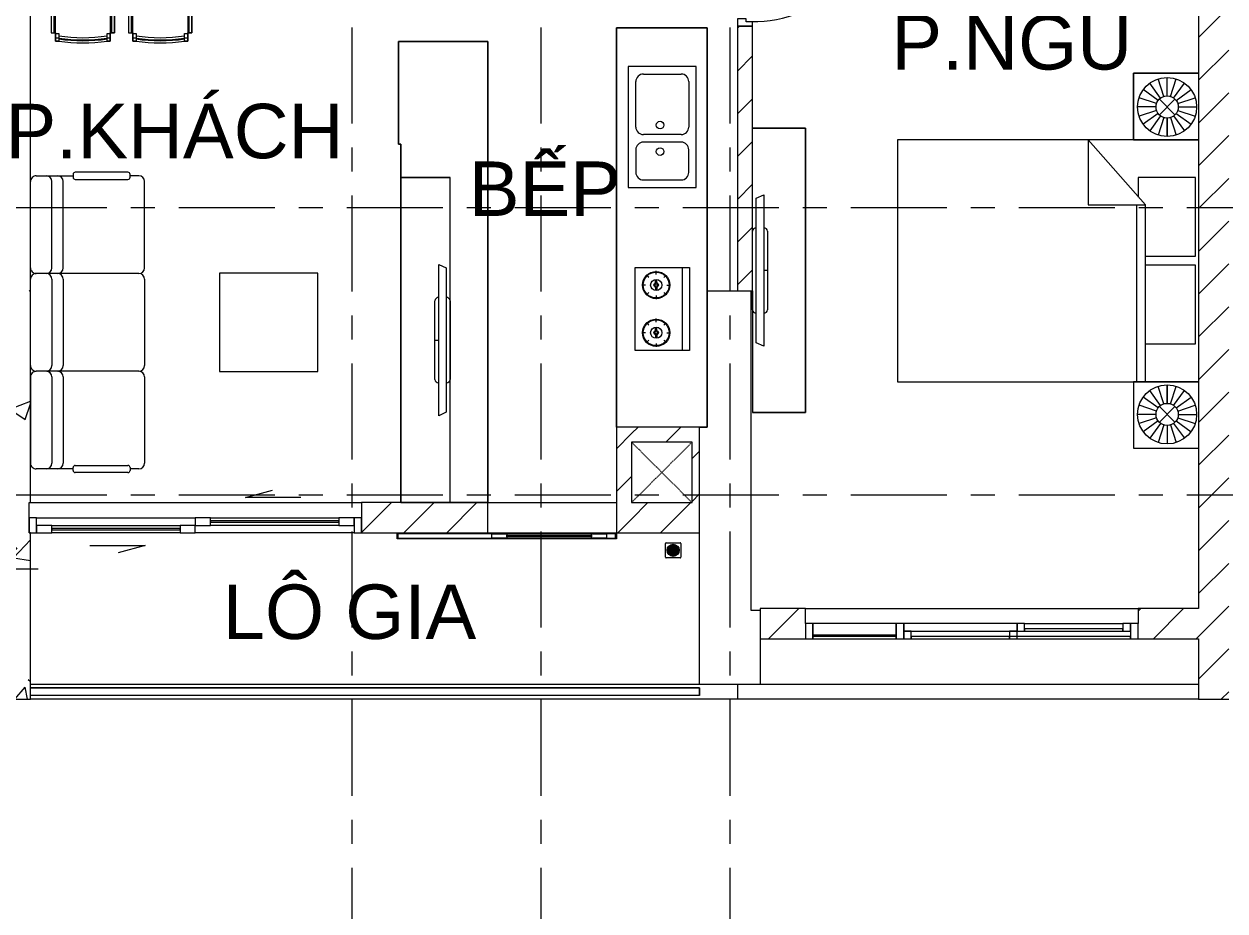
# Model space of a CAD drawing. Header units: millimetres. Extents: x -20144 to 117103, y -11426 to 48263.
# Drawn here: x 5783 to 13725, y 22200 to 28065 of the extents above; entities that cross this region are included whole.
import ezdxf

# ---------------------------------------------------------------- set-up
doc = ezdxf.new("R2010")
doc.units = ezdxf.units.MM
for name, pattern in [('Dash', [6.35, 3.175, -3.175]), ('Dash_2_', [6.35, 3.175, -3.175]), ('Grid Line', [22.225, 12.7, -3.175, 3.175, -3.175])]:
    doc.linetypes.add(name, pattern=pattern)
for name, color, linetype, lineweight in [('A-DETL-GENF', 31, 'Continuous', 5), ('A-DETL-GENF-HDLN', 161, 'Dash_2_', 5), ('CHU', 181, 'Continuous', 5), ('CUA', 31, 'Continuous', 9), ('DIM', 1, 'Continuous', 5), ('HATCH-TUONG', 152, 'Continuous', 9), ('NET THAY 1', 41, 'Continuous', 5), ('NET-CAT', 3, 'Continuous', 9), ('NET-THAY', 2, 'Continuous', 15), ('THIET BI', 44, 'Continuous', 5), ('THIET-BI', 44, 'Continuous', 5), ('TRUC', 225, 'Continuous', 5)]:
    doc.layers.add(name, color=color, linetype=linetype, lineweight=lineweight)
doc.styles.add('Arial_4', font='arial.ttf', dxfattribs={"height": 360})
doc.styles.add('TA1', font='arial.ttf')
doc.dimstyles.new('D_200_KTx2', dxfattribs={"dimtxt": 400, "dimasz": 300, "dimexe": 300, "dimexo": 300, "dimgap": 160, "dimtad": 1, "dimdec": 0, "dimzin": 9, "dimtxsty": 'TA1', "dimblk": 'ARCHTICK', "dimcen": 1, "dimdle": 300, "dimclrd": 256, "dimclre": 256, "dimclrt": 7, "dimadec": 0, "dimazin": 0, "dimtfac": 1, "dimtdec": 0, "dimtix": 1, "dimtmove": 1, "dimatfit": 3, "dimldrblk": 'ARCHTICK', "dimfxl": 1, "dimtolj": 1, "dimtzin": 0, "dimlwd": -1, "dimlwe": -1, "dimarcsym": 0})
pattern_1 = [(45, (0, 0), (-141.4214, 141.4214), [])]

# ---------------------------------------------------------------- blocks, each defined once
blk = doc.blocks.new('_ArchTick')
at = {"color": 0, "const_width": 0.15}
blk.add_lwpolyline([(-0.5, -0.5), (0.5, 0.5)], dxfattribs=at)
blk = doc.blocks.new('*D623')
at = {"layer": 'Defpoints', "color": 0, "transparency": 16777216}
for p in [(4425.7, 25305.1), (5575.4, 25305.1), (5575.4, 24462.9)]:
    blk.add_point(p, dxfattribs=at)
at = {"layer": 'DIM', "transparency": 16777216}
for p, q in [((4425.7, 25005.1), (4425.7, 24162.9)), ((5575.4, 25005.1), (5575.4, 24162.9)), ((4425.7, 24462.9), (4125.7, 24462.9)), ((4425.7, 24462.9), (5575.4, 24462.9)), ((5575.4, 24462.9), (5875.4, 24462.9))]:
    blk.add_line(p, q, dxfattribs=at)
at = {"layer": 'DIM', "transparency": 16777216, "xscale": 300, "yscale": 300, "zscale": 300}
blk.add_blockref('_ArchTick', (4425.7, 24462.9), dxfattribs=at)
at = {"layer": 'DIM', "transparency": 16777216, "xscale": 300, "yscale": 300, "zscale": 300, "rotation": 180}
blk.add_blockref('_ArchTick', (5575.4, 24462.9), dxfattribs=at)
at = {"layer": 'DIM', "color": 7, "transparency": 16777216, "insert": (5000.5, 24827.1), "char_height": 400, "attachment_point": 5, "style": 'TA1'}
blk.add_mtext('\\A1;1150', dxfattribs=at)
blk = doc.blocks.new('CUA PHONG NGU - Type 1-60190-MẶT BẰNG TẦNG 5 ĐẾN TẦNG 22')
at = {"layer": 'CUA'}
for p, q in [((-317.5, 890.3), (-277.5, 890.3)), ((-317.5, 52.3), (-317.5, 890.3)), ((-277.5, 890.3), (-277.5, 52.3)), ((-318.5, 52.3), (-348.5, 52.3)), ((-348.5, 52.3), (-348.5, -47.7)), ((-318.5, 11.3), (-318.5, 52.3)), ((-298.5, 11.3), (-318.5, 11.3)), ((-277.5, 52.3), (-317.5, 52.3)), ((-298.5, -47.7), (-298.5, 11.3)), ((521.5, 11.3), (501.5, 11.3)), ((501.5, 11.3), (501.5, -47.7)), ((551.5, 52.3), (521.5, 52.3)), ((521.5, 52.3), (521.5, 11.3)), ((551.5, -47.7), (551.5, 52.3)), ((-348.5, -47.7), (-298.5, -47.7)), ((501.5, -47.7), (551.5, -47.7))]:
    blk.add_line(p, q, dxfattribs=at)
blk.add_arc((-317.5, 52.3), 838, 359.5, 90, dxfattribs=at)
blk = doc.blocks.new('CUA LO GIA _LUA_ - CUA LO GIA _LUA_-78615-MẶT BẰNG TẦNG 5 ĐẾN TẦNG 22')
at = {"layer": 'CUA'}
for p, q in [((332.4, 183.9), (511.1, 231.8)), ((697.4, 183.9), (332.4, 183.9)), ((-1050, 100), (-1100, 100)), ((-1100, 100), (-1100, 0)), ((-1050, 0), (-1050, 100)), ((-1050, 100), (0, 100)), ((100, 100), (0, 100)), ((0, 100), (0, 50)), ((100, 50), (100, 100)), ((100, 100), (950, 100)), ((950, 80), (100, 80)), ((100, 80), (100, 70)), ((1050, 100), (950, 100)), ((950, 100), (950, 50)), ((950, 70), (950, 80)), ((1050, 50), (1050, 100)), ((1100, 100), (1050, 100)), ((1050, 100), (1050, 0)), ((1100, 0), (1100, 100)), ((-950, 50), (-1050, 50)), ((-1050, 50), (-1050, 0)), ((-950, 0), (-950, 50)), ((-950, 50), (-100, 50)), ((-100, 30), (-950, 30)), ((-950, 30), (-950, 20)), ((-950, 20), (-100, 20)), ((0, 50), (-100, 50)), ((-100, 50), (-100, 0)), ((-100, 20), (-100, 30)), ((0, 0), (0, 50)), ((0, 50), (100, 50)), ((100, 70), (950, 70)), ((950, 50), (100, 50)), ((950, 50), (1050, 50)), ((-1100, 0), (-1050, 0)), ((-1050, 0), (-950, 0)), ((-100, 0), (-950, 0)), ((-100, 0), (0, 0)), ((1050, 0), (0, 0)), ((1050, 0), (1100, 0)), ((-697.4, -133.9), (-332.4, -133.9)), ((-332.4, -133.9), (-511.1, -181.8))]:
    blk.add_line(p, q, dxfattribs=at)
blk = doc.blocks.new('CUA SAN PHOI LUA - CUA SAN PHOI LUA 2-216031-MẶT BẰNG TẦNG 5 ĐẾN TẦNG 22')
at = {"layer": 'CUA'}
for p, q in [((-425, 140), (-385, 140)), ((-425, 100), (-425, 140)), ((-385, 100), (-425, 100)), ((-420, 135), (-420, 105)), ((-385, 135), (-420, 135)), ((-420, 105), (-385, 105)), ((-385, 140), (-385, 135)), ((-385, 140), (985, 140)), ((-360, 135), (-385, 135)), ((-385, 105), (-385, 100)), ((-385, 105), (-360, 105)), ((425, 100), (-385, 100)), ((-360, 135), (-260, 135)), ((-360, 105), (-360, 135)), ((-260, 105), (-360, 105)), ((-260, 135), (-260, 105)), ((300, 135), (-260, 135)), ((-260, 125), (300, 125)), ((-260, 115), (-260, 125)), ((300, 115), (-260, 115)), ((-260, 105), (300, 105)), ((300, 135), (400, 135)), ((300, 105), (300, 135)), ((300, 125), (300, 115)), ((400, 105), (300, 105)), ((400, 135), (400, 105)), ((985, 135), (400, 135)), ((400, 105), (985, 105)), ((985, 140), (1025, 140)), ((985, 135), (985, 140)), ((1020, 135), (985, 135)), ((985, 105), (1020, 105)), ((985, 100), (985, 105)), ((1025, 100), (985, 100)), ((1020, 105), (1020, 135)), ((1025, 140), (1025, 100))]:
    blk.add_line(p, q, dxfattribs=at)
blk = doc.blocks.new('X-PHONG NGU 2 - X-PHONG NGU 2_Recovery_ 3-60238-MẶT BẰNG TẦNG 5 ĐẾN TẦNG 22')
at = {"layer": 'CUA'}
for p, q in [((-1050, 0), (-1100, 0)), ((-1100, 0), (-1100, -100)), ((-500, 0), (-1050, 0)), ((-1050, 0), (-1050, -75)), ((-1050, -100), (-1050, 0)), ((-500, -75), (-500, 0)), ((-450, 0), (-500, 0)), ((-500, 0), (-500, -100)), ((300, 0), (-450, 0)), ((-450, 0), (-450, -50)), ((-450, -100), (-450, 0)), ((300, -50), (300, 0)), ((350, 0), (300, 0)), ((300, 0), (300, -50)), ((350, -50), (350, 0)), ((350, 0), (1000, 0)), ((1050, 0), (1000, 0)), ((1000, 0), (1000, -50)), ((1100, 0), (1050, 0)), ((1050, 0), (1050, -100)), ((1050, -50), (1050, 0)), ((1100, -100), (1100, 0)), ((-1050, -75), (-500, -75)), ((-450, -50), (300, -50)), ((-400, -50), (-450, -50)), ((-450, -50), (-450, -100)), ((-400, -100), (-400, -50)), ((300, -50), (250, -50)), ((250, -50), (250, -100)), ((300, -50), (350, -50)), ((300, -100), (300, -50)), ((1000, -35), (350, -35)), ((350, -35), (350, -50)), ((350, -50), (1000, -50)), ((1000, -50), (1000, -35)), ((1000, -50), (1050, -50)), ((-1100, -100), (-1050, -100)), ((-500, -85), (-1050, -85)), ((-1050, -85), (-1050, -100)), ((-1050, -100), (-500, -100)), ((-500, -100), (-500, -85)), ((-500, -100), (-450, -100)), ((-450, -100), (-400, -100)), ((250, -85), (-400, -85)), ((-400, -85), (-400, -100)), ((-400, -100), (250, -100)), ((1050, -85), (250, -85)), ((250, -85), (250, -100)), ((250, -100), (250, -85)), ((250, -100), (1050, -100)), ((250, -100), (300, -100)), ((1050, -100), (1050, -85)), ((1050, -100), (1100, -100))]:
    blk.add_line(p, q, dxfattribs=at)
blk = doc.blocks.new('X-BAN AN 4 GHE - X-BAN AN 4 GHE-5811-MẶT BẰNG TẦNG 5 ĐẾN TẦNG 22')
at = {"layer": 'THIET BI', "lineweight": 9}
for p, q in [((165.2, 318.5), (136.9, 318.5)), ((136.9, 318.5), (136.9, 10)), ((136.9, 318.5), (155.8, 318.5)), ((136.9, 10), (136.9, 318.5)), ((155.8, 318.5), (155.8, 10)), ((187, 372.7), (165.2, 372.7)), ((165.2, 372.7), (165.2, 318.5)), ((165.2, 372.7), (165.2, 10)), ((187, 372.7), (165.2, 372.7)), ((165.2, 350.9), (187, 350.9)), ((165.2, 321.9), (187, 321.9)), ((187, 337.9), (187, 372.7)), ((187, 321.9), (187, 337.9)), ((527.9, 372.7), (506.1, 372.7)), ((506.1, 372.7), (506.1, 337.9)), ((527.9, 372.7), (506.1, 372.7)), ((506.1, 350.9), (527.9, 350.9)), ((506.1, 337.9), (506.1, 321.9)), ((506.1, 321.9), (527.9, 321.9)), ((527.9, 318.5), (527.9, 372.7)), ((527.9, 10), (527.9, 372.7)), ((556.2, 318.5), (527.9, 318.5)), ((537.3, 318.5), (537.3, 10)), ((556.2, 318.5), (537.3, 318.5)), ((556.2, 10), (556.2, 318.5)), ((556.2, 10), (556.2, 318.5)), ((648.5, 318.5), (648.5, 10)), ((676.8, 318.5), (648.5, 318.5)), ((648.5, 318.5), (667.4, 318.5)), ((648.5, 10), (648.5, 318.5)), ((667.4, 318.5), (667.4, 10)), ((698.6, 372.7), (676.8, 372.7)), ((676.8, 372.7), (676.8, 318.5)), ((676.8, 372.7), (676.8, 10)), ((698.6, 372.7), (676.8, 372.7)), ((676.8, 350.9), (698.6, 350.9)), ((676.8, 321.9), (698.6, 321.9)), ((698.6, 337.9), (698.6, 372.7)), ((698.6, 321.9), (698.6, 337.9)), ((1039.5, 372.7), (1017.7, 372.7)), ((1017.7, 372.7), (1017.7, 337.9)), ((1039.5, 372.7), (1017.7, 372.7)), ((1017.7, 350.9), (1039.5, 350.9)), ((1017.7, 337.9), (1017.7, 321.9)), ((1017.7, 321.9), (1039.5, 321.9)), ((1039.5, 318.5), (1039.5, 372.7)), ((1039.5, 10), (1039.5, 372.7)), ((1067.8, 318.5), (1039.5, 318.5)), ((1048.9, 318.5), (1048.9, 10)), ((1067.8, 318.5), (1048.9, 318.5)), ((1067.8, 10), (1067.8, 318.5)), ((1067.8, 10), (1067.8, 318.5)), ((1200, 0), (0, 0)), ((0, 0), (0, -850)), ((0, -850), (0, 0)), ((0, 0), (1200, 0)), ((136.9, 10), (556.2, 10)), ((155.8, 10), (136.9, 10)), ((165.2, 10), (527.9, 10)), ((537.3, 10), (556.2, 10)), ((648.5, 10), (1067.8, 10)), ((667.4, 10), (648.5, 10)), ((676.8, 10), (1039.5, 10)), ((1048.9, 10), (1067.8, 10)), ((1200, -850), (1200, 0)), ((1200, 0), (1200, -850)), ((0, -850), (1200, -850)), ((1200, -850), (0, -850)), ((556.2, -860), (136.9, -860)), ((136.9, -860), (136.9, -1168.5)), ((155.8, -860), (136.9, -860)), ((136.9, -860), (136.9, -1168.5)), ((155.8, -1168.5), (155.8, -860)), ((165.2, -860), (527.9, -860)), ((165.2, -1222.7), (165.2, -860)), ((527.9, -860), (527.9, -1222.7)), ((537.3, -860), (556.2, -860)), ((537.3, -1168.5), (537.3, -860)), ((556.2, -1168.5), (556.2, -860)), ((556.2, -860), (556.2, -1168.5)), ((1067.8, -860), (648.5, -860)), ((648.5, -860), (648.5, -1168.5)), ((667.4, -860), (648.5, -860)), ((648.5, -860), (648.5, -1168.5)), ((667.4, -1168.5), (667.4, -860)), ((676.8, -860), (1039.5, -860)), ((676.8, -1222.7), (676.8, -860)), ((1039.5, -860), (1039.5, -1222.7)), ((1048.9, -860), (1067.8, -860)), ((1048.9, -1168.5), (1048.9, -860)), ((1067.8, -1168.5), (1067.8, -860)), ((1067.8, -860), (1067.8, -1168.5)), ((136.9, -1168.5), (165.2, -1168.5)), ((136.9, -1168.5), (155.8, -1168.5)), ((165.2, -1168.5), (165.2, -1222.7)), ((165.2, -1171.9), (187, -1171.9)), ((187, -1171.9), (187, -1187.9)), ((187, -1187.9), (187, -1222.7)), ((506.1, -1171.9), (527.9, -1171.9)), ((506.1, -1187.9), (506.1, -1171.9)), ((506.1, -1222.7), (506.1, -1187.9)), ((527.9, -1222.7), (527.9, -1168.5)), ((527.9, -1168.5), (556.2, -1168.5)), ((556.2, -1168.5), (537.3, -1168.5)), ((648.5, -1168.5), (676.8, -1168.5)), ((648.5, -1168.5), (667.4, -1168.5)), ((676.8, -1168.5), (676.8, -1222.7)), ((676.8, -1171.9), (698.6, -1171.9)), ((698.6, -1171.9), (698.6, -1187.9)), ((698.6, -1187.9), (698.6, -1222.7)), ((1017.7, -1171.9), (1039.5, -1171.9)), ((1017.7, -1187.9), (1017.7, -1171.9)), ((1017.7, -1222.7), (1017.7, -1187.9)), ((1039.5, -1222.7), (1039.5, -1168.5)), ((1039.5, -1168.5), (1067.8, -1168.5)), ((1067.8, -1168.5), (1048.9, -1168.5)), ((165.2, -1200.9), (187, -1200.9)), ((165.2, -1222.7), (187, -1222.7)), ((187, -1222.7), (165.2, -1222.7)), ((506.1, -1200.9), (527.9, -1200.9)), ((506.1, -1222.7), (527.9, -1222.7)), ((527.9, -1222.7), (506.1, -1222.7)), ((676.8, -1200.9), (698.6, -1200.9)), ((676.8, -1222.7), (698.6, -1222.7)), ((698.6, -1222.7), (676.8, -1222.7)), ((1017.7, -1200.9), (1039.5, -1200.9)), ((1017.7, -1222.7), (1039.5, -1222.7)), ((1039.5, -1222.7), (1017.7, -1222.7))]:
    blk.add_line(p, q, dxfattribs=at)
for centre, radius, start, end in [((346.5, -628.1), 1013.4, 80.94073, 99.05927), ((346.5, -628.1), 1013.4, 80.94073, 99.05927), ((346.5, -628.1), 998.9, 80.80804, 99.19196), ((346.5, -648.2), 1013.4, 80.94073, 99.05927), ((346.5, -648.2), 998.9, 80.80804, 99.19196), ((858.1, -628.1), 1013.4, 80.94073, 99.05927), ((858.1, -628.1), 1013.4, 80.94073, 99.05927), ((858.1, -628.1), 998.9, 80.80804, 99.19196), ((858.1, -648.2), 1013.4, 80.94073, 99.05927), ((858.1, -648.2), 998.9, 80.80804, 99.19196), ((346.5, -201.8), 998.9, 260.80804, 279.19196), ((858.1, -201.8), 998.9, 260.80804, 279.19196), ((346.5, -201.8), 1013.4, 260.94073, 279.05927), ((346.5, -221.9), 998.9, 260.80804, 279.19196), ((346.5, -221.9), 1013.4, 260.94073, 279.05927), ((346.5, -221.9), 1013.4, 260.94073, 279.05927), ((858.1, -201.8), 1013.4, 260.94073, 279.05927), ((858.1, -221.9), 998.9, 260.80804, 279.19196), ((858.1, -221.9), 1013.4, 260.94073, 279.05927), ((858.1, -221.9), 1013.4, 260.94073, 279.05927)]:
    blk.add_arc(centre, radius, start, end, dxfattribs=at)
blk = doc.blocks.new('X-SOFA - X-SOFA-5801-MẶT BẰNG TẦNG 5 ĐẾN TẦNG 22')
at = {"layer": 'THIET BI', "lineweight": 9}
for p, q in [((-716.2, 969.2), (-658.4, 969.2)), ((-658.4, 959.8), (-658.4, 978.7)), ((-644.3, 992.8), (-295.7, 992.8)), ((-281.5, 978.7), (-281.5, 959.8)), ((-281.5, 969.2), (-103.7, 969.2)), ((-103.7, 969.2), (-37.7, 969.2)), ((-753.8, 360.8), (-753.8, 931.5)), ((-295.7, 945.7), (-644.3, 945.7)), ((-216.7, 360.8), (-216.7, 931.5)), ((-141.3, 360.8), (-141.3, 931.5)), ((0, 360.8), (0, 931.5)), ((-1250, 325), (-1900, 325)), ((-1900, 325), (-1900, -325)), ((-1900, 325), (-1900, -325)), ((-1250, 325), (-1900, 325)), ((-1250, -325), (-1250, 325)), ((-1250, -325), (-1250, 325)), ((-716.2, 323.1), (-103.7, 323.1)), ((-103.7, 323.1), (-37.7, 323.1)), ((-753.8, -285.4), (-753.8, 285.4)), ((-216.7, -285.4), (-216.7, 285.4)), ((-141.3, -285.4), (-141.3, 285.4)), ((0, 285.4), (0, -285.4)), ((-1900, -325), (-1250, -325)), ((-1900, -325), (-1250, -325)), ((-753.8, -360.8), (-753.8, -931.5)), ((-716.2, -323.1), (-37.7, -323.1)), ((-216.7, -360.8), (-216.7, -931.5)), ((-141.3, -360.8), (-141.3, -931.5)), ((0, -360.8), (0, -931.5)), ((-295.7, -945.7), (-644.3, -945.7)), ((-716.2, -969.2), (-658.4, -969.2)), ((-658.4, -959.8), (-658.4, -978.7)), ((-644.3, -992.8), (-295.7, -992.8)), ((-281.5, -978.7), (-281.5, -959.8)), ((-103.7, -969.2), (-281.5, -969.2)), ((-37.7, -969.2), (-103.7, -969.2))]:
    blk.add_line(p, q, dxfattribs=at)
for centre, radius, start, end in [((-716.2, 931.5), 37.7, 90, 180), ((-644.3, 978.7), 14.1, 90, 180), ((-644.3, 959.8), 14.1, 180, 270), ((-295.7, 978.7), 14.1, 360, 90), ((-295.7, 959.8), 14.1, 270, 0), ((-179, 931.5), 37.7, 90, 180), ((-103.7, 931.5), 37.7, 90, 180), ((-37.7, 931.5), 37.7, 360, 90), ((-716.2, 360.8), 37.7, 180, 270), ((-716.2, 285.4), 37.7, 90, 180), ((-179, 360.8), 37.7, 180, 270), ((-179, 285.4), 37.7, 90, 180), ((-103.7, 360.8), 37.7, 180, 270), ((-103.7, 285.4), 37.7, 90, 180), ((-37.7, 360.8), 37.7, 270, 0), ((-37.7, 285.4), 37.7, 360, 90), ((-716.2, -285.4), 37.7, 180, 270), ((-179, -285.4), 37.7, 180, 270), ((-103.7, -285.4), 37.7, 180, 270), ((-37.7, -285.4), 37.7, 270, 0), ((-716.2, -360.8), 37.7, 90, 180), ((-179, -360.8), 37.7, 90, 180), ((-103.7, -360.8), 37.7, 90, 180), ((-37.7, -360.8), 37.7, 360, 90), ((-716.2, -931.5), 37.7, 180, 270), ((-644.3, -959.8), 14.1, 90, 180), ((-295.7, -959.8), 14.1, 360, 90), ((-179, -931.5), 37.7, 180, 270), ((-103.7, -931.5), 37.7, 180, 270), ((-37.7, -931.5), 37.7, 270, 0), ((-644.3, -978.7), 14.1, 180, 270), ((-295.7, -978.7), 14.1, 270, 0)]:
    blk.add_arc(centre, radius, start, end, dxfattribs=at)
blk = doc.blocks.new('X-TV - X-TV-216033-MẶT BẰNG TẦNG 5 ĐẾN TẦNG 22')
at = {"layer": 'THIET BI', "lineweight": 9}
for p, q in [((2150, 325), (0, 325)), ((0, 325), (0, 0)), ((0, 325), (2150, 325)), ((0, 0), (0, 325)), ((2150, 0), (2150, 325)), ((2150, 325), (2150, 0)), ((815, 100), (1335, 100)), ((1075, 100), (1075, 75)), ((575, 75), (1575, 75)), ((597.5, 25), (575, 75)), ((1552.5, 25), (597.5, 25)), ((1575, 75), (1552.5, 25)), ((0, 0), (2150, 0)), ((1335, 0), (815, 0))]:
    blk.add_line(p, q, dxfattribs=at)
for centre, start_param, end_param in [((815, 75), 0, 1.570796), ((1335, 75), 4.712389, 6.283185), ((815, 25), 1.570796, 3.141593), ((1335, 25), 3.141593, 4.712389)]:
    blk.add_ellipse(centre, major_axis=(0, 25), ratio=0.9, start_param=start_param, end_param=end_param, dxfattribs=at)
blk = doc.blocks.new('X-BEP - X-BEP-216034-MẶT BẰNG TẦNG 5 ĐẾN TẦNG 22')
at = {"layer": 'THIET BI', "lineweight": 9}
for p, q in [((2640, 0), (0, 0)), ((0, 0), (0, -600)), ((0, 0), (2640, 0)), ((0, -600), (0, 0)), ((2640, -50), (2640, 0)), ((2640, 0), (2640, -50)), ((255.9, -71.5), (255.9, -521.5)), ((1055.9, -71.5), (255.9, -71.5)), ((1055.9, -521.5), (1055.9, -71.5)), ((355.9, -121.5), (655.9, -121.5)), ((955.9, -121.5), (805.9, -121.5)), ((1584.1, -117.4), (2133.1, -117.4)), ((1584.1, -475.7), (1584.1, -117.4)), ((2133.1, -117.4), (2133.1, -475.7)), ((305.9, -421.5), (305.9, -171.5)), ((705.9, -171.5), (705.9, -421.5)), ((755.9, -171.5), (755.9, -421.5)), ((1005.9, -421.5), (1005.9, -171.5)), ((2133.1, -162.4), (1584.1, -162.4)), ((1651.3, -287.3), (1634.7, -270.7)), ((1700.9, -266.8), (1700.9, -243.3)), ((1750.5, -287.3), (1767.1, -270.7)), ((1966.7, -287.3), (1950.2, -270.7)), ((2016.3, -266.8), (2016.3, -243.3)), ((2066, -287.3), (2082.5, -270.7)), ((1630.7, -336.9), (1607.3, -336.9)), ((1651.3, -386.6), (1634.7, -403.1)), ((1686.8, -332.9), (1664.2, -332.9)), ((1686.8, -341), (1664.2, -341)), ((1715, -332.9), (1737.6, -332.9)), ((1715, -341), (1737.6, -341)), ((1750.5, -386.6), (1767.1, -403.1)), ((1771.1, -336.9), (1794.5, -336.9)), ((1946.2, -336.9), (1922.7, -336.9)), ((1966.7, -386.6), (1950.2, -403.1)), ((2002.2, -332.9), (1979.7, -332.9)), ((2002.2, -341), (1979.7, -341)), ((2030.5, -332.9), (2053, -332.9)), ((2030.5, -341), (2053, -341)), ((2066, -386.6), (2082.5, -403.1)), ((2086.5, -336.9), (2110, -336.9)), ((655.9, -471.5), (355.9, -471.5)), ((805.9, -471.5), (955.9, -471.5)), ((2133.1, -475.7), (1584.1, -475.7)), ((1700.9, -407.1), (1700.9, -430.5)), ((2016.3, -407.1), (2016.3, -430.5)), ((255.9, -521.5), (1055.9, -521.5)), ((0, -600), (2640, -600)), ((2640, -600), (0, -600))]:
    blk.add_line(p, q, dxfattribs=at)
for centre, radius in [((643.4, -311.5), 25), ((818.4, -311.5), 25), ((1700.9, -336.9), 90), ((1700.9, -336.9), 85.5), ((1700.9, -336.9), 36.9), ((2016.3, -336.9), 90), ((2016.3, -336.9), 85.5), ((2016.3, -336.9), 36.9), ((1700.9, -336.9), 14.7), ((1700.9, -336.9), 8.24), ((2016.3, -336.9), 14.7), ((2016.3, -336.9), 8.24)]:
    blk.add_circle(centre, radius, dxfattribs=at)
for centre, start, end in [((355.9, -171.5), 90, 180), ((655.9, -171.5), 360, 90), ((805.9, -171.5), 90, 180), ((955.9, -171.5), 360, 90), ((355.9, -421.5), 180, 270), ((655.9, -421.5), 270, 0), ((805.9, -421.5), 180, 270), ((955.9, -421.5), 270, 0)]:
    blk.add_arc(centre, 50, start, end, dxfattribs=at)
blk = doc.blocks.new('X-GIUONG - X-GIUONG-V53-MẶT BẰNG TẦNG 5 ĐẾN TẦNG 22')
at = {"layer": 'THIET BI', "lineweight": 9}
for p, q in [((-1239, -9.8), (-1239, -439)), ((-1239, -439), (-1239, -9.8)), ((-1059.6, -158.2), (-1131.2, -59.5)), ((-1039.2, -147.8), (-1076.9, -31.8)), ((-1016.6, -144.2), (-1016.6, -22.2)), ((-993.9, -147.8), (-956.3, -31.8)), ((-973.5, -158.2), (-901.9, -59.5)), ((-800, -439), (-800, -9.8)), ((-800, -9.8), (-800, -2000)), ((-800, -9.8), (-800, -439)), ((-800, -9.8), (-800, -2000)), ((-550, -30), (-550, -410)), ((-30, -30), (-550, -30)), ((-30, -360), (-30, -30)), ((30, -30), (30, -360)), ((550, -30), (30, -30)), ((550, -360), (550, -30)), ((800, -9.8), (800, -439)), ((800, -2000), (800, -9.8)), ((800, -9.8), (800, -439)), ((800, -2000), (800, -9.8)), ((973.5, -158.2), (901.9, -59.5)), ((993.9, -147.8), (956.3, -31.8)), ((1016.6, -144.2), (1016.6, -22.2)), ((1039.2, -147.8), (1076.9, -31.8)), ((1059.6, -158.2), (1131.2, -59.5)), ((1239, -439), (1239, -9.8)), ((1239, -439), (1239, -9.8)), ((-1086.1, -194.8), (-1202.1, -157.1)), ((-1075.8, -174.4), (-1174.4, -102.7)), ((-957.4, -174.4), (-858.7, -102.7)), ((-947, -194.8), (-831, -157.1)), ((947, -194.8), (831, -157.1)), ((957.4, -174.4), (858.7, -102.7)), ((1075.8, -174.4), (1174.4, -102.7)), ((1086.1, -194.8), (1202.1, -157.1)), ((-1089.7, -217.4), (-1211.7, -217.4)), ((-1068.3, -269.1), (-964.8, -165.6)), ((-1068.3, -165.6), (-964.8, -269.1)), ((-943.4, -217.4), (-821.4, -217.4)), ((-821.4, -217.4), (-943.4, -217.4)), ((943.4, -217.4), (821.4, -217.4)), ((821.4, -217.4), (943.4, -217.4)), ((1068.3, -269.1), (964.8, -165.6)), ((1068.3, -165.6), (964.8, -269.1)), ((1089.7, -217.4), (1211.7, -217.4)), ((-1086.1, -240), (-1202.1, -277.7)), ((-1075.8, -260.4), (-1174.4, -332.1)), ((-1059.6, -276.6), (-1131.2, -375.2)), ((-1039.2, -287), (-1076.9, -402.9)), ((-1016.6, -290.5), (-1016.6, -412.5)), ((-993.9, -287), (-956.3, -402.9)), ((-973.5, -276.6), (-901.9, -375.2)), ((-957.4, -260.4), (-858.7, -332.1)), ((-947, -240), (-831, -277.7)), ((947, -240), (831, -277.7)), ((957.4, -260.4), (858.7, -332.1)), ((973.5, -276.6), (901.9, -375.2)), ((993.9, -287), (956.3, -402.9)), ((1016.6, -290.5), (1016.6, -412.5)), ((1039.2, -287), (1076.9, -402.9)), ((1059.6, -276.6), (1131.2, -375.2)), ((1075.8, -260.4), (1174.4, -332.1)), ((1086.1, -240), (1202.1, -277.7)), ((-370, -360), (-800, -740)), ((-370, -740), (-370, -360)), ((800, -360), (-370, -360)), ((-1239, -439), (-800, -439)), ((-800, -439), (-1239, -439)), ((-550, -410), (-420, -410)), ((-370, -420), (800, -420)), ((800, -439), (1239, -439)), ((800, -439), (1239, -439)), ((-800, -740), (-370, -740)), ((-800, -2000), (800, -2000)), ((-800, -2000), (800, -2000))]:
    blk.add_line(p, q, dxfattribs=at)
for centre, radius in [((-1016.6, -217.4), 195.1), ((1016.6, -217.4), 195.1), ((-1016.6, -217.4), 73.2), ((1016.6, -217.4), 73.2)]:
    blk.add_circle(centre, radius, dxfattribs=at)
blk = doc.blocks.new('X-TV - X-TV-216035-MẶT BẰNG TẦNG 5 ĐẾN TẦNG 22')
at = {"layer": 'THIET BI', "lineweight": 9}
for p, q in [((1880, 350), (0, 350)), ((0, 350), (0, 0.1)), ((0, 350), (1880, 350)), ((0, 0.1), (0, 350)), ((1880, 0), (1880, 350)), ((1880, 350), (1880, 0)), ((680, 100), (1200, 100)), ((940, 100), (940, 75)), ((440, 75), (1440, 75)), ((462.5, 25), (440, 75)), ((1417.5, 25), (462.5, 25)), ((1440, 75), (1417.5, 25)), ((1075.2, 0), (1880, 0)), ((1200, 0), (1075.2, 0))]:
    blk.add_line(p, q, dxfattribs=at)
for centre, start_param, end_param in [((680, 75), 0, 1.570796), ((1200, 75), 4.712389, 6.283185), ((680, 25), 1.570796, 3.130519), ((1200, 25), 3.141593, 4.712389)]:
    blk.add_ellipse(centre, major_axis=(0, 25), ratio=0.9, start_param=start_param, end_param=end_param, dxfattribs=at)
blk = doc.blocks.new('X-BAR - X-BAR-216036-MẶT BẰNG TẦNG 5 ĐẾN TẦNG 22')
at = {"layer": 'THIET BI', "lineweight": 9}
for p, q in [((0, 0), (-591.2, 0)), ((-591.2, 0), (-591.2, -680)), ((-591.2, -680), (-591.2, 0)), ((-591.2, 0), (0, 0)), ((0, -3050), (0, 0)), ((0, 0), (0, -3050)), ((-591.2, -680), (-575, -680)), ((-575, -680), (-591.2, -680)), ((-575, -680), (-575, -3050)), ((-575, -3050), (-575, -680)), ((-575, -3050), (0, -3050)), ((0, -3050), (-575, -3050))]:
    blk.add_line(p, q, dxfattribs=at)
blk = doc.blocks.new('Top Rail Type - Top Rail_Internal_-216248-MẶT BẰNG TẦNG 5 ĐẾN TẦNG 22')
at = {"layer": 'NET THAY 1', "lineweight": 9}
for p, q in [((5825.3, 23624.9), (5825.3, 23674.9)), ((5825.3, 23674.9), (10250.5, 23674.9)), ((10250.5, 23674.9), (10250.5, 23624.9)), ((10250.5, 23624.9), (5825.3, 23624.9))]:
    blk.add_line(p, q, dxfattribs=at)
blk = doc.blocks.new('Top Rail Type - Top Rail_Internal_-V54-MẶT BẰNG TẦNG 5 ĐẾN TẦNG 22')
at = {"layer": 'NET THAY 1', "lineweight": 9}
for p, q in [((5825.3, 23624.9), (5825.3, 23674.9)), ((10250.5, 23674.9), (5825.3, 23674.9)), ((10250.5, 23624.9), (10250.5, 23674.9)), ((10250.5, 23624.9), (5825.3, 23624.9))]:
    blk.add_line(p, q, dxfattribs=at)
blk = doc.blocks.new('X-PHEU - X-PHEU-5809-MẶT BẰNG TẦNG 5 ĐẾN TẦNG 22')
at = {"layer": 'THIET-BI', "lineweight": 9}
for p, q in [((25, 29), (25, 121)), ((29, 125), (121, 125)), ((42.5, 90.5), (42.5, 59.5)), ((47.5, 51.8), (47.5, 98.2)), ((52.5, 103.1), (52.5, 46.9)), ((57.5, 43.5), (57.5, 106.5)), ((62.5, 108.8), (62.5, 41.2)), ((67.5, 39.8), (67.5, 110.2)), ((72.5, 110.9), (72.5, 78.1)), ((77.5, 78.1), (77.5, 110.9)), ((82.5, 110.2), (82.5, 39.8)), ((87.5, 41.2), (87.5, 108.8)), ((92.5, 106.5), (92.5, 43.5)), ((97.5, 46.9), (97.5, 103.1)), ((102.5, 98.2), (102.5, 51.8)), ((107.5, 59.5), (107.5, 90.5)), ((125, 121), (125, 29)), ((121, 25), (29, 25)), ((72.5, 71.9), (72.5, 39.1)), ((77.5, 39.1), (77.5, 71.9))]:
    blk.add_line(p, q, dxfattribs=at)
blk.add_circle((75, 75), 40, dxfattribs=at)
for centre, radius, start, end in [((29, 121), 4, 90, 180), ((75, 75), 36, 139.80824, 154.52563), ((75, 75), 36, 119.0853, 128.68219), ((75, 75), 36, 102.0247, 110.31751), ((75, 75), 36, 90, 93.98208), ((75, 75), 36, 86.01792, 90), ((75, 75), 36, 69.68249, 77.9753), ((75, 75), 36, 51.31781, 60.9147), ((75, 75), 36, 25.47437, 40.19176), ((121, 121), 4, 0, 90), ((29, 29), 4, 180, 270), ((75, 75), 36, 205.47437, 220.19176), ((75, 75), 36, 231.31781, 240.9147), ((75, 75), 36, 249.68249, 257.9753), ((75, 75), 4, 128.68219, 231.31781), ((75, 75), 36, 266.01792, 270), ((75, 75), 36, 270, 273.98208), ((75, 75), 4, 308.68219, 51.31781), ((75, 75), 36, 282.0247, 290.31751), ((75, 75), 36, 299.0853, 308.68219), ((75, 75), 36, 319.80824, 334.52563), ((121, 29), 4, 270, 360)]:
    blk.add_arc(centre, radius, start, end, dxfattribs=at)
blk = doc.blocks.new('Family1 - Family1-190254-MẶT BẰNG TẦNG 5 ĐẾN TẦNG 22')
at = {"layer": 'A-DETL-GENF', "lineweight": 9}
for p, q in [((400, 400), (0, 400)), ((0, 400), (0, 0)), ((400, 0), (400, 400)), ((0, 0), (400, 0))]:
    blk.add_line(p, q, dxfattribs=at)
at = {"layer": 'A-DETL-GENF-HDLN', "linetype": 'Dash', "lineweight": 9}
for p, q in [((0, 400), (400, 0.8)), ((0, 0), (400, 399.2))]:
    blk.add_line(p, q, dxfattribs=at)

msp = doc.modelspace()

# ---------------------------------------------------------------- hatches: boundary and pattern name
at = {"layer": 'HATCH-TUONG'}
h = msp.add_hatch(dxfattribs=at)
h.set_pattern_fill('FP_3', color=256, style=0, pattern_type=2)
h.set_pattern_definition([(50, (0, 0), (1457.472, -127.512), [152.4, -1676.4]), (355, (0, 0), (-281.94, 1528.454), [121.92, -1341.12]), (100.451, (121.5, -10.6), (1175.54, 1400.93), [129.52, -1424.72]), (46.184, (0, 406.4), (2168.63, -336.34), [228.6, -2514.6]), (96.636, (180.7, 378.4), (1899.22, 1979.42), [194.28, -2137.08]), (351.184, (0, 406.4), (1899.24, 1979.4), [182.88, -2011.68]), (21, (203.2, 304.8), (1212.915, -818.12), [152.4, -1676.4]), (326, (203.2, 304.8), (494.42, 1473.504), [121.92, -1341.12]), (71.451, (304.3, 236.6), (1707.34, 655.37), [129.52, -1424.72]), (37.5, (0, 0), (24.709, 676.44), [67.056, -1257.808, 67.056, -1294.384, -1346.2]), (37.5, (0, 0), (24.709, 676.44), [-2686.304, 67.056, -1279.144]), (7.5, (0, 0), (534.558, 801.444), [67.056, -709.168, 67.056, -1227.328, -513.08]), (7.5, (0, 0), (534.558, 801.444), [-2070.608, 67.056, -446.024]), (327.5, (-453.14, 0), (1084.7275, -45.831), [67.056, -440.944, 67.056, -1517.904, -2103.12]), (327.5, (-453.14, 0), (1084.7275, -45.831), [-2092.96, 67.056, -2036.064]), (317.5, (-656.3, 0), (1185.035, 203.414), [67.056, -593.344, 67.056, -985.52, -1493.52]), (317.5, (-656.3, 0), (1185.035, 203.414), [-1712.976, 67.056, -1426.464])])
h.paths.add_polyline_path([(5575.3, 23599.9), (5825.3, 23599.9), (5825.3, 24699.9), (5815.5, 24699.9), (5815.5, 24899.9), (5825.3, 24899.9), (5825.3, 31099.9), (5575.3, 31099.9), (5575.3, 23849.9)], flags=0)
h = msp.add_hatch(dxfattribs=at)
h.set_pattern_fill('FP_2', color=256, style=0, pattern_type=2)
h.set_pattern_definition(pattern_1)
h.paths.add_polyline_path([(13550.5, 24200), (13750.5, 24200), (13750.5, 31099.9), (13550.5, 31099.9), (13550.5, 27738.6)], flags=0)
h = msp.add_hatch(dxfattribs=at)
h.set_pattern_fill('FP_2', color=256, style=0, pattern_type=2)
h.set_pattern_definition(pattern_1)
h.paths.add_polyline_path([(10600.5, 26299.9), (10600.5, 28049.9), (10500.5, 28049.9), (10500.5, 26299.9), (10539.3, 26299.9)], flags=0)
h.paths.add_polyline_path([(10500.5, 28949.9), (10600.5, 28949.9), (10600.5, 29049.9), (10500.5, 29049.9)], flags=0)
h = msp.add_hatch(dxfattribs=at)
h.set_pattern_fill('FP_2', color=256, style=0, pattern_type=2)
h.set_pattern_definition(pattern_1)
h.paths.add_polyline_path([(9800.5, 24699.9), (9800.5, 25399.9), (9700.5, 25399.9), (9700.5, 24699.9)], flags=0)
h = msp.add_hatch(dxfattribs=at)
h.set_pattern_fill('FP_2', color=256, style=0, pattern_type=2)
h.set_pattern_definition(pattern_1)
h.paths.add_polyline_path([(10200.5, 25299.9), (10250.5, 25299.9), (10250.5, 25399.9), (9800.5, 25399.9), (9800.5, 25299.9)], flags=0)
h = msp.add_hatch(dxfattribs=at)
h.set_pattern_fill('FP_2', color=256, style=0, pattern_type=2)
h.set_pattern_definition(pattern_1)
h.paths.add_polyline_path([(10200.5, 24699.9), (10250.5, 24699.9), (10250.5, 25299.9), (10200.5, 25299.9), (10200.5, 24699.9)], flags=0)
h = msp.add_hatch(dxfattribs=at)
h.set_pattern_fill('FP_2', color=256, style=0, pattern_type=2)
h.set_pattern_definition(pattern_1)
h.paths.add_polyline_path([(8015.5, 24699.9), (8850.5, 24699.9), (8850.5, 24899.9), (8015.5, 24899.9)], flags=0)
h = msp.add_hatch(dxfattribs=at)
h.set_pattern_fill('FP_2', color=256, style=0, pattern_type=2)
h.set_pattern_definition(pattern_1)
h.paths.add_polyline_path([(9800.5, 24699.9), (10200.5, 24699.9), (10200.5, 24899.9), (9800.5, 24899.9)], flags=0)
h = msp.add_hatch(dxfattribs=at)
h.set_pattern_fill('FP_2', color=256, style=0, pattern_type=2)
h.set_pattern_definition(pattern_1)
h.paths.add_polyline_path([(13150.5, 23999.9), (13550.5, 23999.9), (13550.5, 24199.9), (13150.5, 24199.9), (13150.5, 24099.9)], flags=0)
h.paths.add_polyline_path([(10950.5, 23999.9), (10950.5, 24199.9), (10650.5, 24199.9), (10650.5, 23999.9)], flags=0)
h = msp.add_hatch(dxfattribs=at)
h.set_pattern_fill('FP_2', color=256, style=0, pattern_type=2)
h.set_pattern_definition(pattern_1)
h.paths.add_polyline_path([(13550.5, 23599.9), (13750.5, 23599.9), (13750.5, 24199.9), (13550.5, 24199.9), (13550.5, 23999.9)], flags=0)

# ---------------------------------------------------------------- linework, layer by layer
at = {"layer": 'NET-CAT'}
for p, q in [((5825.3, 24899.9), (5825.3, 31099.9)), ((13550.5, 29949.9), (13550.5, 24200)), ((10600.5, 28049.9), (10500.5, 28049.9)), ((10500.5, 28049.9), (10500.5, 26299.9)), ((10600.5, 26299.9), (10600.5, 28049.9)), ((10500.5, 26299.9), (10600.5, 26299.9)), ((9700.5, 25399.9), (9700.5, 24699.9)), ((9800.5, 25399.9), (9700.5, 25399.9)), ((10250.5, 25399.9), (9800.5, 25399.9)), ((10250.5, 25299.9), (10250.5, 25399.9)), ((10250.5, 24699.9), (10250.5, 25299.9)), ((5815.5, 24699.9), (5815.5, 24899.9)), ((5815.5, 24899.9), (5825.3, 24899.9)), ((8850.5, 24899.9), (8015.5, 24899.9)), ((8015.5, 24899.9), (8015.5, 24699.9)), ((8850.5, 24699.9), (8850.5, 24899.9)), ((5825.3, 24699.9), (5815.5, 24699.9)), ((5825.3, 23599.9), (5825.3, 24699.9)), ((8015.5, 24699.9), (8850.5, 24699.9)), ((9700.5, 24699.9), (9800.5, 24699.9)), ((9800.5, 24699.9), (10200.5, 24699.9)), ((10200.5, 24699.9), (10250.5, 24699.9)), ((10950.5, 24199.9), (10650.5, 24199.9)), ((10650.5, 24199.9), (10650.5, 23999.9)), ((10950.5, 24099.9), (10950.5, 24199.9)), ((13550.5, 24199.9), (13150.5, 24199.9)), ((13150.5, 24199.9), (13150.5, 24099.9)), ((10650.5, 23999.9), (10950.5, 23999.9)), ((13150.5, 23999.9), (13550.5, 23999.9)), ((13550.5, 23999.9), (13550.5, 23599.9)), ((5575.3, 23599.9), (5825.3, 23599.9)), ((13550.5, 23599.9), (13750.5, 23599.9))]:
    msp.add_line(p, q, dxfattribs=at)
at = {"layer": 'NET-THAY', "lineweight": 9}
for p, q in [((10300.5, 26299.9), (10500.5, 26299.9)), ((10590.5, 26299.9), (10590.5, 24189.9)), ((5825.3, 24899.9), (8015.5, 24899.9)), ((8850.5, 24899.9), (9700.5, 24899.9)), ((10250.5, 23699.9), (10250.5, 24699.9)), ((10590.5, 24189.9), (10650.5, 24189.9)), ((10950.5, 24199.9), (13150.5, 24199.9)), ((10650.5, 23999.9), (10650.5, 23699.9)), ((5825.3, 23699.9), (10500.5, 23699.9)), ((10500.5, 23699.9), (13550.5, 23699.9)), ((10500.5, 23699.9), (10500.5, 23599.9)), ((10500.5, 23599.9), (5825.3, 23599.9)), ((13550.5, 23599.9), (10500.5, 23599.9))]:
    msp.add_line(p, q, dxfattribs=at)
at = {"layer": 'TRUC', "linetype": 'Grid Line', "ltscale": 50}
for p, q in [((7950.5, 43599.9), (7950.5, -4500.1)), ((9200.5, 43599.9), (9200.5, -7167.6)), ((10450.5, 43599.9), (10450.5, -4500.1)), ((43000.5, 26849.9), (-12092.4, 26849.9)), ((43000.5, 24949.9), (-14407, 24949.9))]:
    msp.add_line(p, q, dxfattribs=at)

# ---------------------------------------------------------------- block references
at = {"lineweight": 9}
for name, p in [('X-BAN AN 4 GHE - X-BAN AN 4 GHE-5811-MẶT BẰNG TẦNG 5 ĐẾN TẦNG 22', (5825.4, 29175)), ('X-BAR - X-BAR-216036-MẶT BẰNG TẦNG 5 ĐẾN TẦNG 22', (8850.5, 27950)), ('Family1 - Family1-190254-MẶT BẰNG TẦNG 5 ĐẾN TẦNG 22', (9800.5, 24899.9)), ('X-PHEU - X-PHEU-5809-MẶT BẰNG TẦNG 5 ĐẾN TẦNG 22', (10000.5, 24509.9)), ('X-PHONG NGU 2 - X-PHONG NGU 2_Recovery_ 3-60238-MẶT BẰNG TẦNG 5 ĐẾN TẦNG 22', (12050.5, 24099.9)), ('Top Rail Type - Top Rail_Internal_-216248-MẶT BẰNG TẦNG 5 ĐẾN TẦNG 22', (0, 0)), ('Top Rail Type - Top Rail_Internal_-V54-MẶT BẰNG TẦNG 5 ĐẾN TẦNG 22', (0, 0))]:
    msp.add_blockref(name, p, dxfattribs=at)
for name, p, rotation in [('CUA PHONG NGU - Type 1-60190-MẶT BẰNG TẦNG 5 ĐẾN TẦNG 22', (10548.3, 28601.4), 270), ('X-BEP - X-BEP-216034-MẶT BẰNG TẦNG 5 ĐẾN TẦNG 22', (10300.5, 28039.9), 270), ('X-GIUONG - X-GIUONG-V53-MẶT BẰNG TẦNG 5 ĐẾN TẦNG 22', (13560.4, 26499.9), 270), ('X-TV - X-TV-216035-MẶT BẰNG TẦNG 5 ĐẾN TẦNG 22', (10600.4, 27375.2), 270), ('X-SOFA - X-SOFA-5801-MẶT BẰNG TẦNG 5 ĐẾN TẦNG 22', (5825.4, 26092), 180), ('X-TV - X-TV-216033-MẶT BẰNG TẦNG 5 ĐẾN TẦNG 22', (8600.5, 24900), 90), ('CUA LO GIA _LUA_ - CUA LO GIA _LUA_-78615-MẶT BẰNG TẦNG 5 ĐẾN TẦNG 22', (6915.5, 24799.9), 180), ('CUA SAN PHOI LUA - CUA SAN PHOI LUA 2-216031-MẶT BẰNG TẦNG 5 ĐẾN TẦNG 22', (9275.5, 24799.9), 180)]:
    msp.add_blockref(name, p, dxfattribs=dict(at, rotation=rotation))

# ---------------------------------------------------------------- texts
at = {"layer": 'CHU', "color": 7, "lineweight": 30, "char_height": 360, "attachment_point": 1, "line_spacing_factor": 0.936439, "style": 'Arial_4'}
for s, insert, width in [('\\pt2540,5080,7620,10160,12700,15240,17780,20320,22860,25400,27940,30480,33020,35560,38100,40640,43180,45720,48260,50800,53340,55880,58420,60960,63500,66040,68580,71120,73660,76200,78740,81280;P.NGỦ', (11518.8, 28123.9), 1589.74), ('\\pt2540,5080,7620,10160,12700,15240,17780,20320,22860,25400,27940,30480,33020,35560,38100,40640,43180,45720,48260,50800,53340,55880,58420,60960,63500,66040,68580,71120,73660,76200,78740,81280;P.KHÁCH', (5660.1, 27537.2), 2232.1), ('\\pt2540,5080,7620,10160,12700,15240,17780,20320,22860,25400,27940,30480,33020,35560,38100,40640,43180,45720,48260,50800,53340,55880,58420,60960,63500,66040,68580,71120,73660,76200,78740,81280;BẾP', (8724.3, 27156), 1016.06), ('\\pt2540,5080,7620,10160,12700,15240,17780,20320,22860,25400,27940,30480,33020,35560,38100,40640,43180,45720,48260,50800,53340,55880,58420,60960,63500,66040,68580,71120,73660,76200,78740,81280;LÔ GIA', (7096.7, 24358.6), 1656.4)]:
    msp.add_mtext(s, dxfattribs=dict(at, insert=insert, width=width))

# ---------------------------------------------------------------- dimensions: what is measured, and where the dimension line sits
at = {"layer": 'DIM'}
dim = msp.add_linear_dim(base=(5575.4, 24462.9), p1=(4425.7, 25305.1), p2=(5575.4, 25305.1), dimstyle='D_200_KTx2', dxfattribs=at)
dim.commit()
dim.dimension.update_dxf_attribs({"geometry": '*D623', "text_midpoint": (5000.5, 24827.1)})

doc.saveas('drawing.dxf')
